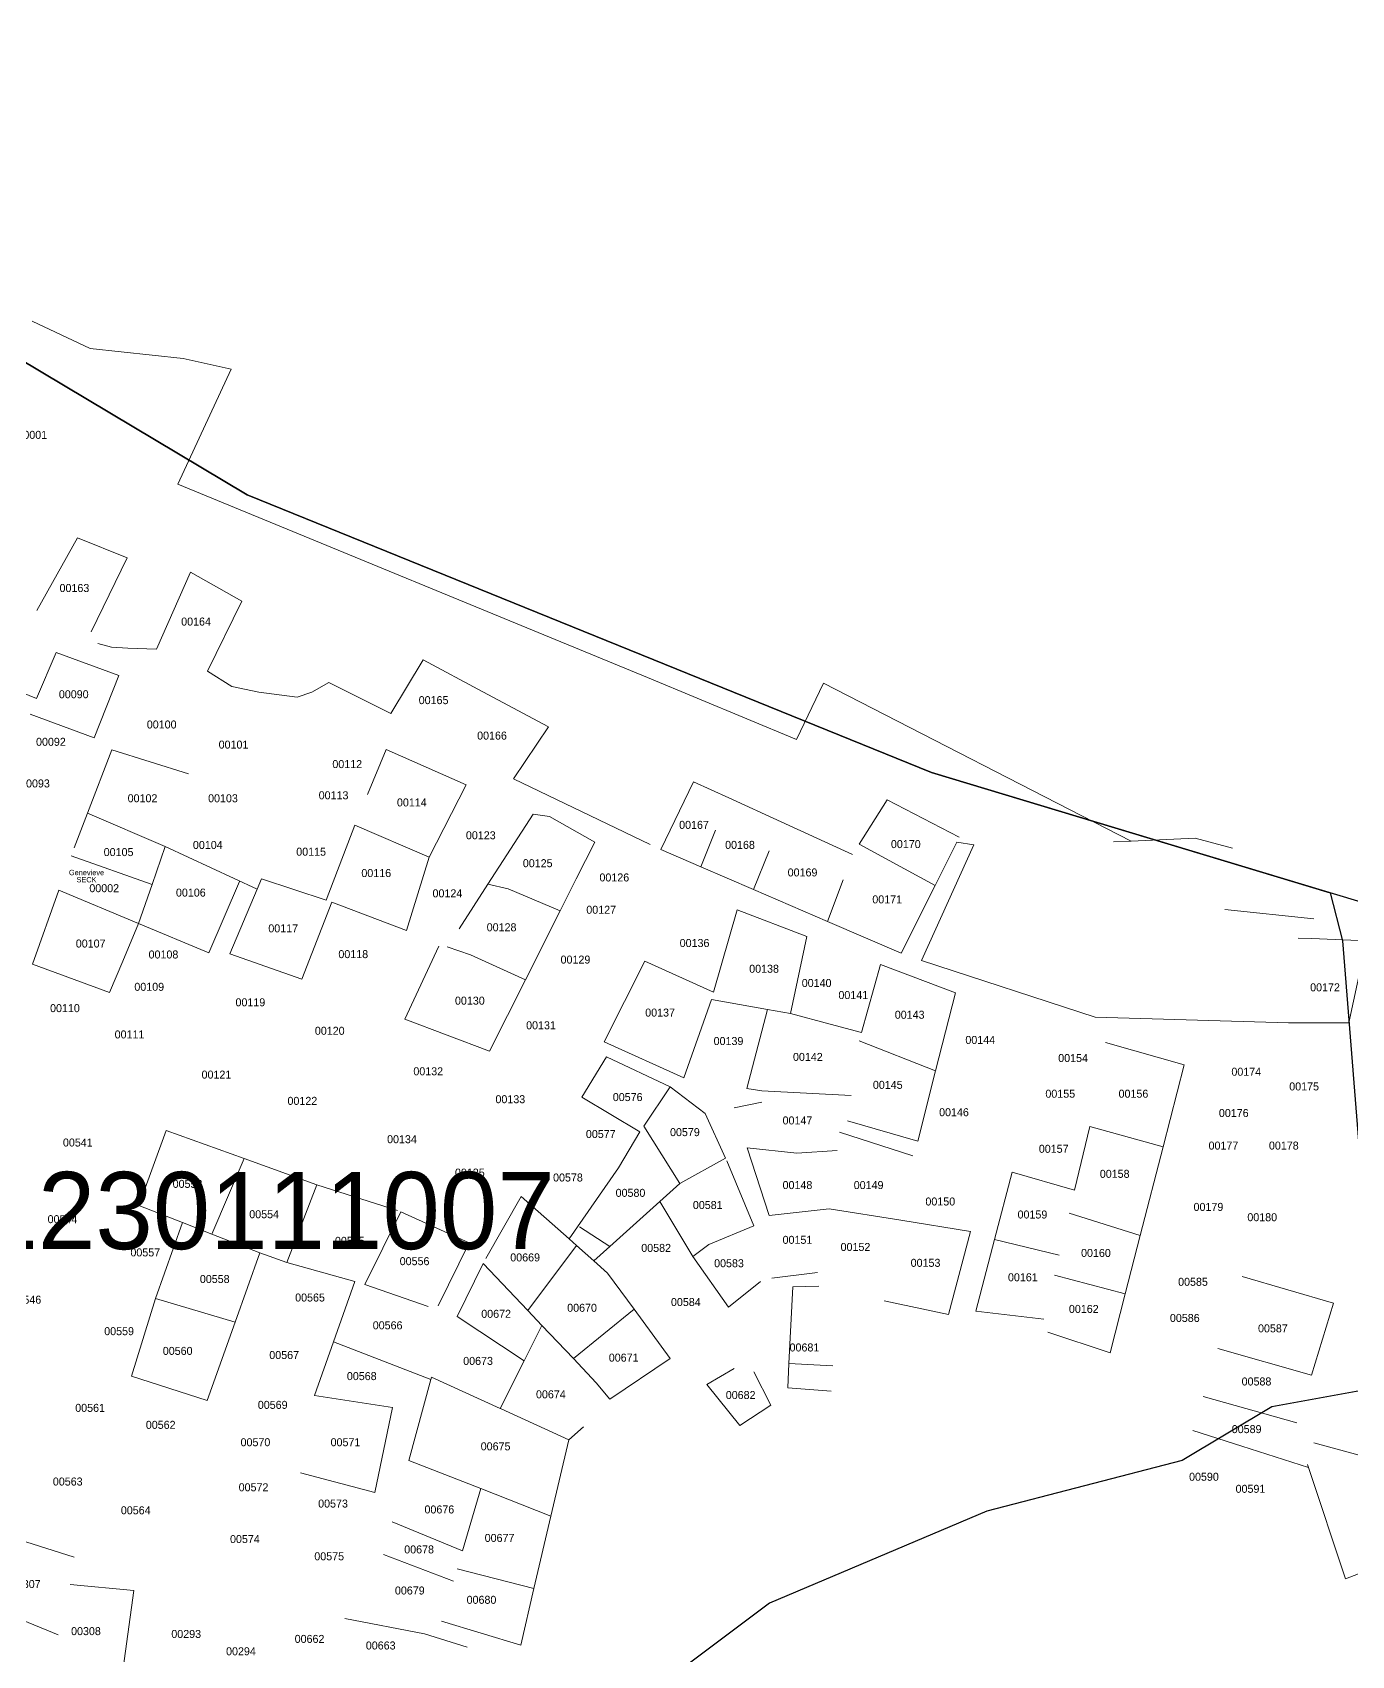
# Model space of a CAD drawing. Header units: metres. Extents: x 245232 to 248406, y 1633796 to 1637634.
# Drawn here: x 245983.9 to 246231.2, y 1635907.2 to 1636211.5 of the extents above; entities that cross this region are included whole.
import ezdxf
from ezdxf.enums import TextEntityAlignment as Align

# ---------------------------------------------------------------- set-up
doc = ezdxf.new("R2010")
doc.units = ezdxf.units.M
doc.header["$MEASUREMENT"] = 0
doc.layers.add('historique_numero_parcelle', color=7, linetype='Continuous')
doc.layers.add('limites_sections', color=7, linetype='Continuous')
doc.layers.add('LIMITES_PARCELLES', color=7, linetype='Continuous', lineweight=0, true_color=0xffffff)
doc.layers.add('Toponymie', color=7, linetype='Continuous', lineweight=30)
doc.styles.add('Style-FANCY', font='FANCY.shx')

msp = doc.modelspace()

# ---------------------------------------------------------------- linework, layer by layer
at = {"layer": 'limites_parcelles'}
for p, q in [((245983.913, 1636157.348), (245994.761, 1636152.188)), ((245994.761, 1636152.188), (246012.223, 1636150.336)), ((246012.223, 1636150.336), (246021.219, 1636148.352)), ((246021.219, 1636148.352), (246011.165, 1636126.788)), ((246011.165, 1636126.788), (246099.271, 1636090.54)), ((245992.406, 1636116.681), (245984.733, 1636103.055)), ((246001.666, 1636112.977), (245992.406, 1636116.681)), ((245994.92, 1636099.086), (246001.666, 1636112.977)), ((246013.557, 1636110.252), (246007.207, 1636095.858)), ((246023.188, 1636104.854), (246013.557, 1636110.252)), ((246016.732, 1636091.731), (246023.188, 1636104.854)), ((245998.756, 1636096.229), (245996.216, 1636096.864)), ((245984.724, 1636086.565), (245988.357, 1636095.184)), ((245988.357, 1636095.184), (246000.116, 1636090.884)), ((246001.825, 1636096.017), (245998.756, 1636096.229)), ((246007.207, 1636095.858), (246001.825, 1636096.017)), ((246057.161, 1636093.848), (246051.128, 1636083.793)), ((246068.366, 1636087.841), (246057.161, 1636093.848)), ((245972.833, 1636091.425), (245984.724, 1636086.565)), ((246000.116, 1636090.884), (245995.499, 1636079.2)), ((246021.299, 1636088.82), (246016.732, 1636091.731)), ((246026.379, 1636087.762), (246021.299, 1636088.82)), ((246033.575, 1636086.81), (246026.379, 1636087.762)), ((246036.327, 1636087.762), (246033.575, 1636086.81)), ((246039.502, 1636089.561), (246036.327, 1636087.762)), ((246051.128, 1636083.793), (246039.502, 1636089.561)), ((246080.656, 1636081.253), (246068.366, 1636087.841)), ((246099.271, 1636090.54), (246127.185, 1636078.899)), ((246127.185, 1636078.899), (246132.212, 1636089.482)), ((246132.212, 1636089.482), (246189.919, 1636059.86)), ((245995.499, 1636079.2), (245983.502, 1636083.667)), ((246074.094, 1636071.517), (246080.656, 1636081.253)), ((245994.252, 1636065.057), (245998.847, 1636076.934)), ((245998.847, 1636076.934), (246013.205, 1636072.466)), ((246046.774, 1636068.565), (246050.267, 1636077.029)), ((246050.267, 1636077.029), (246065.238, 1636070.425)), ((246065.238, 1636070.425), (246058.292, 1636056.863)), ((246099.765, 1636059.222), (246074.094, 1636071.517)), ((246101.717, 1636058.288), (246107.855, 1636070.988)), ((246107.855, 1636070.988), (246114.48, 1636067.957)), ((246114.48, 1636067.957), (246124.281, 1636063.473)), ((246138.929, 1636059.289), (246144.156, 1636067.601)), ((246144.156, 1636067.601), (246157.703, 1636060.616)), ((245991.756, 1636058.605), (245994.252, 1636065.057)), ((246008.85, 1636058.817), (245994.252, 1636065.057)), ((246069.337, 1636051.802), (246077.798, 1636064.884)), ((246077.798, 1636064.884), (246080.867, 1636064.461)), ((246080.867, 1636064.461), (246089.388, 1636059.671)), ((246124.281, 1636063.473), (246137.7, 1636057.335)), ((246038.977, 1636048.793), (246044.401, 1636062.816)), ((246044.401, 1636062.816), (246058.292, 1636056.863)), ((246112.023, 1636061.901), (246109.239, 1636055.039)), ((246189.919, 1636059.86), (246201.93, 1636060.378)), ((246201.93, 1636060.378), (246208.941, 1636058.526)), ((246008.85, 1636058.817), (246006.368, 1636051.697)), ((246008.85, 1636058.817), (246026.079, 1636050.853)), ((246089.388, 1636059.671), (246085.9, 1636052.753)), ((246109.239, 1636055.039), (246101.717, 1636058.288)), ((246119.128, 1636050.767), (246122.059, 1636057.993)), ((246147.443, 1636054.63), (246138.929, 1636059.289)), ((246150.627, 1636037.438), (246160.417, 1636059.134)), ((246157.215, 1636059.64), (246153.149, 1636051.508)), ((246160.417, 1636059.134), (246157.215, 1636059.64)), ((246186.584, 1636059.716), (246189.919, 1636059.86)), ((246006.368, 1636051.697), (245991.211, 1636057.077)), ((246058.292, 1636056.863), (246054.092, 1636043.083)), ((246119.128, 1636050.767), (246109.239, 1636055.039)), ((246153.149, 1636051.508), (246147.443, 1636054.63)), ((246003.823, 1636044.397), (246006.368, 1636051.697)), ((246022.765, 1636052.255), (246017.032, 1636038.879)), ((246026.079, 1636050.853), (246026.892, 1636052.783)), ((246026.892, 1636052.783), (246038.977, 1636048.793)), ((246063.92, 1636043.428), (246069.337, 1636051.802)), ((246069.337, 1636051.802), (246073.112, 1636050.889)), ((246085.9, 1636052.753), (246082.869, 1636046.743)), ((246135.917, 1636052.598), (246132.976, 1636044.786)), ((246153.149, 1636051.508), (246146.802, 1636038.814)), ((245983.968, 1636036.749), (245988.914, 1636050.629)), ((245988.914, 1636050.629), (246003.823, 1636044.397)), ((246020.972, 1636038.731), (246026.079, 1636050.853)), ((246040.047, 1636048.389), (246034.423, 1636033.937)), ((246054.092, 1636043.083), (246040.047, 1636048.389)), ((246073.112, 1636050.889), (246082.869, 1636046.743)), ((246132.976, 1636044.786), (246119.128, 1636050.767)), ((246082.869, 1636046.743), (246076.363, 1636033.84)), ((246111.647, 1636031.543), (246116.058, 1636046.95)), ((246116.058, 1636046.95), (246129.11, 1636041.987)), ((246207.486, 1636047.016), (246224.155, 1636045.296)), ((246003.823, 1636044.397), (246000.862, 1636037.32)), ((246017.032, 1636038.879), (246003.823, 1636044.397)), ((246146.802, 1636038.814), (246132.976, 1636044.786)), ((246053.774, 1636026.467), (246060.124, 1636040.119)), ((246066.051, 1636038.532), (246061.712, 1636040.014)), ((246129.11, 1636041.987), (246126.074, 1636027.534)), ((246221.203, 1636041.672), (246223.748, 1636041.566)), ((246223.748, 1636041.566), (246234.009, 1636041.143)), ((246234.009, 1636041.143), (246230.728, 1636025.797)), ((245998.399, 1636031.432), (245983.968, 1636036.749)), ((246000.862, 1636037.32), (245998.399, 1636031.432)), ((246034.423, 1636033.937), (246020.972, 1636038.731)), ((246076.363, 1636033.84), (246066.051, 1636038.532)), ((246091.133, 1636022.234), (246098.758, 1636037.316)), ((246098.758, 1636037.316), (246111.647, 1636031.543)), ((246139.349, 1636023.949), (246142.944, 1636036.726)), ((246142.944, 1636036.726), (246157.014, 1636031.376)), ((246183.171, 1636026.855), (246150.627, 1636037.438)), ((246076.363, 1636033.84), (246069.632, 1636020.492)), ((246111.257, 1636030.18), (246106.056, 1636015.46)), ((246121.773, 1636028.302), (246111.257, 1636030.18)), ((246157.014, 1636031.376), (246153.269, 1636016.747)), ((246117.857, 1636013.493), (246121.773, 1636028.302)), ((246126.074, 1636027.534), (246121.773, 1636028.302)), ((246126.074, 1636027.534), (246133.478, 1636025.535)), ((246069.632, 1636020.492), (246053.774, 1636026.467)), ((246133.478, 1636025.535), (246139.349, 1636023.949)), ((246219.404, 1636025.797), (246183.171, 1636026.855)), ((246230.728, 1636025.797), (246219.404, 1636025.797)), ((246106.056, 1636015.46), (246091.133, 1636022.234)), ((246153.269, 1636016.747), (246138.906, 1636022.375)), ((246185.113, 1636022.092), (246199.883, 1636017.889)), ((246086.951, 1636011.855), (246091.557, 1636019.376)), ((246091.557, 1636019.376), (246103.516, 1636013.767)), ((246199.883, 1636017.889), (246195.908, 1636002.513)), ((246153.269, 1636016.747), (246149.897, 1636003.571)), ((246097.803, 1636005.322), (246086.951, 1636011.855)), ((246103.516, 1636013.767), (246098.535, 1636006.404)), ((246103.516, 1636013.767), (246110.077, 1636008.793)), ((246120.661, 1636013.026), (246117.857, 1636013.493)), ((246137.435, 1636012.133), (246120.661, 1636013.026)), ((246110.077, 1636008.793), (246113.878, 1636000.393)), ((246115.475, 1636009.851), (246120.661, 1636010.909)), ((246003.911, 1635991.56), (246009.006, 1636005.618)), ((246009.006, 1636005.618), (246023.632, 1636000.319)), ((246098.535, 1636006.404), (246105.308, 1635995.625)), ((246149.897, 1636003.571), (246136.76, 1636007.432)), ((246179.321, 1635994.413), (246182.15, 1636006.323)), ((246182.15, 1636006.323), (246195.908, 1636002.513)), ((246093.834, 1635998.575), (246097.803, 1636005.322)), ((246135.266, 1636005.3), (246148.964, 1636000.859)), ((246017.586, 1635986.186), (246023.632, 1636000.319)), ((246023.632, 1636000.319), (246037.262, 1635995.382)), ((246113.878, 1636000.393), (246105.308, 1635995.625)), ((246114.099, 1635999.903), (246119.179, 1635987.732)), ((246127.264, 1636001.34), (246117.919, 1636002.321)), ((246117.919, 1636002.321), (246122.037, 1635989.637)), ((246134.805, 1636001.869), (246127.264, 1636001.34)), ((246195.908, 1636002.513), (246191.639, 1635985.934)), ((246084.536, 1635985.27), (246093.834, 1635998.575)), ((246164.293, 1635985.134), (246167.617, 1635997.8)), ((246167.617, 1635997.8), (246179.321, 1635994.413)), ((246031.635, 1635980.861), (246037.262, 1635995.382)), ((246037.262, 1635995.382), (246037.265, 1635995.39)), ((246037.265, 1635995.39), (246052.398, 1635990.589)), ((246101.566, 1635992.269), (246105.308, 1635995.625)), ((246012.042, 1635988.365), (246003.911, 1635991.56)), ((246068.908, 1635981.593), (246075.576, 1635993.235)), ((246075.576, 1635993.235), (246084.536, 1635985.27)), ((246101.566, 1635992.269), (246092.191, 1635983.863)), ((246107.741, 1635981.96), (246101.566, 1635992.269)), ((246122.037, 1635989.637), (246133.316, 1635990.894)), ((246133.316, 1635990.894), (246146.719, 1635988.76)), ((246006.976, 1635974.088), (246012.042, 1635988.365)), ((246017.586, 1635986.186), (246012.042, 1635988.365)), ((246046.24, 1635976.734), (246052.982, 1635990.327)), ((246052.982, 1635990.327), (246065.839, 1635984.557)), ((246092.191, 1635983.863), (246086.477, 1635987.52)), ((246119.179, 1635987.732), (246110.732, 1635984.248)), ((246146.719, 1635988.76), (246159.778, 1635986.682)), ((246191.639, 1635985.934), (246178.296, 1635990.097)), ((246026.555, 1635982.661), (246017.586, 1635986.186)), ((246065.839, 1635984.557), (246060.018, 1635972.703)), ((246084.536, 1635985.27), (246085.915, 1635984.044)), ((246159.778, 1635986.682), (246155.692, 1635971.116)), ((246160.772, 1635971.716), (246164.293, 1635985.134)), ((246176.426, 1635982.225), (246164.293, 1635985.134)), ((246191.639, 1635985.934), (246188.821, 1635974.994)), ((246026.555, 1635982.661), (246021.922, 1635969.659)), ((246031.635, 1635980.861), (246026.555, 1635982.661)), ((246085.915, 1635984.044), (246076.786, 1635971.862)), ((246085.915, 1635984.044), (246089.168, 1635981.153)), ((246092.191, 1635983.863), (246089.168, 1635981.153)), ((246110.732, 1635984.248), (246107.741, 1635981.96)), ((246114.46, 1635972.497), (246107.741, 1635981.96)), ((246044.38, 1635977.26), (246031.635, 1635980.861)), ((246063.579, 1635970.694), (246068.446, 1635980.647)), ((246068.446, 1635980.647), (246076.786, 1635971.862)), ((246089.168, 1635981.153), (246091.768, 1635978.842)), ((246091.768, 1635978.842), (246096.749, 1635972.067)), ((246131.138, 1635978.948), (246122.566, 1635977.889)), ((246175.532, 1635978.463), (246188.821, 1635974.994)), ((246210.71, 1635978.198), (246227.87, 1635973.197)), ((246040.393, 1635965.986), (246044.38, 1635977.26)), ((246058.113, 1635972.598), (246046.24, 1635976.734)), ((246120.449, 1635977.254), (246114.46, 1635972.497)), ((246125.759, 1635961.931), (246126.482, 1635976.302)), ((246126.482, 1635976.302), (246131.35, 1635976.408)), ((246002.48, 1635959.548), (246006.976, 1635974.088)), ((246006.976, 1635974.088), (246021.922, 1635969.659)), ((246155.692, 1635971.116), (246143.627, 1635973.656)), ((246188.821, 1635974.994), (246185.96, 1635963.884)), ((246227.87, 1635973.197), (246223.717, 1635959.716)), ((246021.922, 1635969.659), (246016.693, 1635954.983)), ((246076.129, 1635962.409), (246063.579, 1635970.694)), ((246076.786, 1635971.862), (246079.458, 1635969.047)), ((246085.353, 1635962.839), (246096.749, 1635972.067)), ((246096.749, 1635972.067), (246103.516, 1635962.861)), ((246173.578, 1635970.234), (246160.772, 1635971.716)), ((246076.129, 1635962.409), (246079.458, 1635969.047)), ((246079.458, 1635969.047), (246085.353, 1635962.839)), ((246185.96, 1635963.884), (246174.318, 1635967.8)), ((246040.393, 1635965.986), (246036.821, 1635955.885)), ((246058.603, 1635958.88), (246040.393, 1635965.986)), ((246223.717, 1635959.716), (246206.174, 1635964.731)), ((246071.647, 1635953.472), (246076.129, 1635962.409)), ((246089.652, 1635958.31), (246085.353, 1635962.839)), ((246103.516, 1635962.861), (246092.192, 1635955.241)), ((246110.395, 1635957.993), (246115.475, 1635960.956)), ((246119.179, 1635960.321), (246122.354, 1635954.077)), ((246125.529, 1635957.358), (246125.759, 1635961.931)), ((246125.759, 1635961.931), (246133.996, 1635961.485)), ((246016.693, 1635954.983), (246002.48, 1635959.548)), ((246054.502, 1635943.72), (246058.603, 1635958.88)), ((246058.603, 1635958.88), (246058.735, 1635959.367)), ((246058.735, 1635959.367), (246071.647, 1635953.472)), ((246092.192, 1635955.241), (246089.652, 1635958.31)), ((246116.533, 1635950.267), (246110.395, 1635957.993)), ((246133.678, 1635956.723), (246125.529, 1635957.358)), ((246036.821, 1635955.885), (246051.446, 1635953.653)), ((246122.354, 1635954.077), (246116.533, 1635950.267)), ((246203.418, 1635955.728), (246220.963, 1635950.776)), ((246051.446, 1635953.653), (246048.103, 1635937.704)), ((246071.647, 1635953.472), (246071.825, 1635953.391)), ((246071.825, 1635953.391), (246084.466, 1635947.621)), ((246087.217, 1635950.015), (246084.466, 1635947.621)), ((246210.662, 1635946.406), (246201.465, 1635949.349)), ((246084.466, 1635947.621), (246081.125, 1635933.313)), ((246223.145, 1635942.412), (246210.662, 1635946.406)), ((246224.197, 1635947.019), (246244.907, 1635941.372)), ((246067.992, 1635938.447), (246054.502, 1635943.72)), ((246223.145, 1635942.412), (246222.963, 1635942.954)), ((246230.13, 1635921.563), (246223.145, 1635942.412)), ((246048.103, 1635937.704), (246034.175, 1635941.386)), ((246064.541, 1635926.788), (246067.992, 1635938.447)), ((246081.125, 1635933.313), (246067.992, 1635938.447)), ((246081.125, 1635933.313), (246077.956, 1635919.745)), ((245978.743, 1635929.729), (245991.774, 1635925.628)), ((246051.39, 1635932.222), (246064.541, 1635926.788)), ((246249.405, 1635928.936), (246230.13, 1635921.563)), ((246062.866, 1635921.129), (246049.727, 1635926.076)), ((245990.98, 1635920.468), (246002.953, 1635919.344)), ((246063.533, 1635923.381), (246077.956, 1635919.745)), ((245988.755, 1635911.024), (245973.098, 1635917.44)), ((246002.953, 1635919.344), (246000.695, 1635902.972)), ((246077.956, 1635919.745), (246075.47, 1635909.098)), ((246042.493, 1635914.124), (246057.43, 1635911.223)), ((246075.47, 1635909.098), (246060.631, 1635913.577)), ((246057.43, 1635911.223), (246065.463, 1635908.734))]:
    msp.add_line(p, q, dxfattribs=at)
at = {"layer": 'limites_sections', "flags": 128}
for points in [[(246708.467, 1636259.799), (246673.764, 1636188.884), (246620.2, 1636120.986), (246595.877, 1636096.663), (246559.847, 1636060.633), (246487.423, 1636042.527), (246370.152, 1636042.527), (246329.749, 1636042.527), (246232.429, 1636048.562), (246152.461, 1636072.704), (246024.209, 1636124.758), (245938.206, 1636176.059), (245865.781, 1636225.096)], [(245865.781, 1636225.096), (245938.206, 1636176.059), (246024.209, 1636124.758), (246152.461, 1636072.704), (246227.228, 1636050.132), (246229.521, 1636041.155), (246236.197, 1635957.387), (246216.282, 1635953.797), (246199.455, 1635943.743), (246162.836, 1635934.218), (246122.09, 1635916.967), (246089.176, 1635892.308), (246052.668, 1635875.302), (246004.167, 1635860.211), (245959.297, 1635904.033), (245941.271, 1635934.768), (245900.597, 1635997.037), (245847.183, 1635938.874), (245831.47, 1635955.148), (245796.676, 1635977.034), (245759.934, 1635983.464), (245759.934, 1635983.464), (245730.862, 1635986.49)]]:
    msp.add_lwpolyline(points, dxfattribs=at)

# ---------------------------------------------------------------- texts
at = {"layer": 'historique_numero_parcelle', "style": 'Style-FANCY'}
for s, p in [('00001', (245983.904, 1636136.014)), ('00163', (245991.807, 1636107.296)), ('00164', (246014.61, 1636101.008)), ('00090', (245991.679, 1636087.38)), ('00165', (246059.141, 1636086.275)), ('00100', (246008.165, 1636081.711)), ('00092', (245987.399, 1636078.463)), ('00101', (246021.632, 1636077.938)), ('00166', (246070.094, 1636079.627)), ('00112', (246042.954, 1636074.287)), ('00093', (245984.409, 1636070.66)), ('00102', (246004.574, 1636067.877)), ('00103', (246019.657, 1636067.877)), ('00113', (246040.389, 1636068.435)), ('00114', (246055.062, 1636067.1)), ('00167', (246107.965, 1636062.892)), ('00123', (246067.99, 1636060.94)), ('00105', (246000.085, 1636057.79)), ('00104', (246016.81, 1636059.124)), ('00115', (246036.182, 1636057.86)), ('00168', (246116.584, 1636059.137)), ('00170', (246147.671, 1636059.291)), ('00116', (246048.392, 1636053.856)), ('00125', (246078.661, 1636055.704)), ('00169', (246128.31, 1636053.975)), ('00002', (245997.392, 1636051.017)), ('00126', (246093.025, 1636053.035)), ('00106', (246013.629, 1636050.192)), ('00124', (246061.731, 1636050.057)), ('00171', (246144.183, 1636048.921)), ('00127', (246090.563, 1636046.977)), ('00117', (246030.95, 1636043.487)), ('00128', (246071.889, 1636043.692)), ('00107', (245994.852, 1636040.644)), ('00108', (246008.499, 1636038.591)), ('00118', (246044.083, 1636038.661)), ('00136', (246108.069, 1636040.74)), ('00129', (246085.74, 1636037.634)), ('00138', (246121.1, 1636035.915)), ('00109', (246005.831, 1636032.533)), ('00140', (246130.95, 1636033.245)), ('00172', (246226.262, 1636032.435)), ('00119', (246024.793, 1636029.626)), ('00130', (246065.938, 1636029.934)), ('00141', (246137.825, 1636030.987)), ('00110', (245990.03, 1636028.529)), ('00137', (246101.605, 1636027.701)), ('00143', (246148.393, 1636027.291)), ('00111', (246002.137, 1636023.601)), ('00120', (246039.671, 1636024.288)), ('00131', (246079.276, 1636025.314)), ('00139', (246114.431, 1636022.362)), ('00144', (246161.629, 1636022.568)), ('00142', (246129.308, 1636019.385)), ('00154', (246179.033, 1636019.175)), ('00121', (246018.432, 1636016.074)), ('00132', (246058.14, 1636016.69)), ('00145', (246144.289, 1636014.149)), ('00174', (246211.5, 1636016.611)), ('00122', (246034.541, 1636011.146)), ('00133', (246073.53, 1636011.454)), ('00576', (246095.527, 1636011.857)), ('00155', (246176.629, 1636012.487)), ('00156', (246190.349, 1636012.487)), ('00175', (246222.347, 1636013.853)), ('00146', (246156.704, 1636009.016)), ('00176', (246209.155, 1636008.867)), ('00577', (246090.485, 1636004.934)), ('00579', (246106.257, 1636005.286)), ('00147', (246127.359, 1636007.476)), ('00541', (245992.441, 1636003.339)), ('00134', (246053.215, 1636003.959)), ('00157', (246175.398, 1636002.162)), ('00177', (246207.22, 1636002.765)), ('00178', (246218.536, 1636002.765)), ('00135', (246065.938, 1635997.696)), ('00578', (246084.329, 1635996.779)), ('00158', (246186.831, 1635997.468)), ('00553', (246013.009, 1635995.583)), ('00580', (246096.055, 1635993.905)), ('00148', (246127.359, 1635995.361)), ('00149', (246140.697, 1635995.361)), ('00554', (246027.373, 1635989.893)), ('00581', (246110.537, 1635991.617)), ('00150', (246154.139, 1635992.281)), ('00159', (246171.411, 1635989.842)), ('00179', (246204.406, 1635991.266)), ('00544', (245989.568, 1635988.966)), ('00180', (246214.49, 1635989.33)), ('00555', (246043.438, 1635984.906)), ('00582', (246100.863, 1635983.579)), ('00151', (246127.359, 1635985.094)), ('00152', (246138.235, 1635983.759)), ('00557', (246005.094, 1635982.735)), ('00556', (246055.575, 1635981.092)), ('00669', (246076.306, 1635981.797)), ('00583', (246114.524, 1635980.704)), ('00153', (246151.368, 1635980.782)), ('00160', (246183.316, 1635982.631)), ('00558', (246018.11, 1635977.748)), ('00161', (246169.613, 1635978.071)), ('00585', (246201.513, 1635977.224)), ('00546', (245982.797, 1635973.873)), ('00565', (246035.979, 1635974.275)), ('00670', (246086.977, 1635972.352)), ('00584', (246106.433, 1635973.43)), ('00162', (246181.038, 1635972.137)), ('00566', (246050.523, 1635969.064)), ('00672', (246070.868, 1635971.222)), ('00586', (246199.973, 1635970.448)), ('00587', (246216.493, 1635968.497)), ('00559', (246000.183, 1635967.965)), ('00560', (246011.162, 1635964.269)), ('00567', (246031.131, 1635963.495)), ('00673', (246067.482, 1635962.393)), ('00671', (246094.775, 1635963.009)), ('00681', (246128.667, 1635964.914)), ('00568', (246045.675, 1635959.542)), ('00674', (246081.128, 1635956.13)), ('00588', (246213.415, 1635958.538)), ('00561', (245994.745, 1635953.592)), ('00569', (246028.977, 1635954.152)), ('00682', (246116.706, 1635955.996)), ('00562', (246007.981, 1635950.409)), ('00570', (246025.745, 1635947.145)), ('00571', (246042.623, 1635947.145)), ('00589', (246211.568, 1635949.606)), ('00675', (246070.765, 1635946.377)), ('00563', (245990.551, 1635939.778)), ('00572', (246025.385, 1635938.7)), ('00590', (246203.565, 1635940.674)), ('00591', (246212.286, 1635938.415)), ('00573', (246040.289, 1635935.646)), ('00564', (246003.3, 1635934.388)), ('00676', (246060.223, 1635934.544)), ('00574', (246023.769, 1635928.998)), ('00677', (246071.509, 1635929.205)), ('00575', (246039.57, 1635925.764)), ('00678', (246056.427, 1635927.049)), ('00307', (245982.684, 1635920.562)), ('00679', (246054.682, 1635919.349)), ('00680', (246068.123, 1635917.604)), ('00308', (245993.97, 1635911.732)), ('00293', (246012.764, 1635911.203)), ('00294', (246023.026, 1635907.955)), ('00662', (246035.887, 1635910.272)), ('00663', (246049.226, 1635909.04))]:
    msp.add_text(s, height=1.5, dxfattribs=at).set_placement(p, align=Align.MIDDLE_CENTER)
at = {"layer": 'limites_sections', "linetype": 'Continuous', "lineweight": 0, "style": 'Style-FANCY'}
msp.add_text('01230111007', height=14.47425, dxfattribs=at).set_placement((246022.647, 1635990.586), align=Align.MIDDLE_CENTER)
at = {"layer": 'toponymie', "insert": (245994.08, 1636054.452), "char_height": 1, "attachment_point": 2, "rotation": 359.8677, "line_spacing_factor": 0.803174, "style": 'Style-FANCY'}
msp.add_mtext('Genevieve \\PSECK\\P', dxfattribs=at)

doc.saveas('drawing.dxf')
